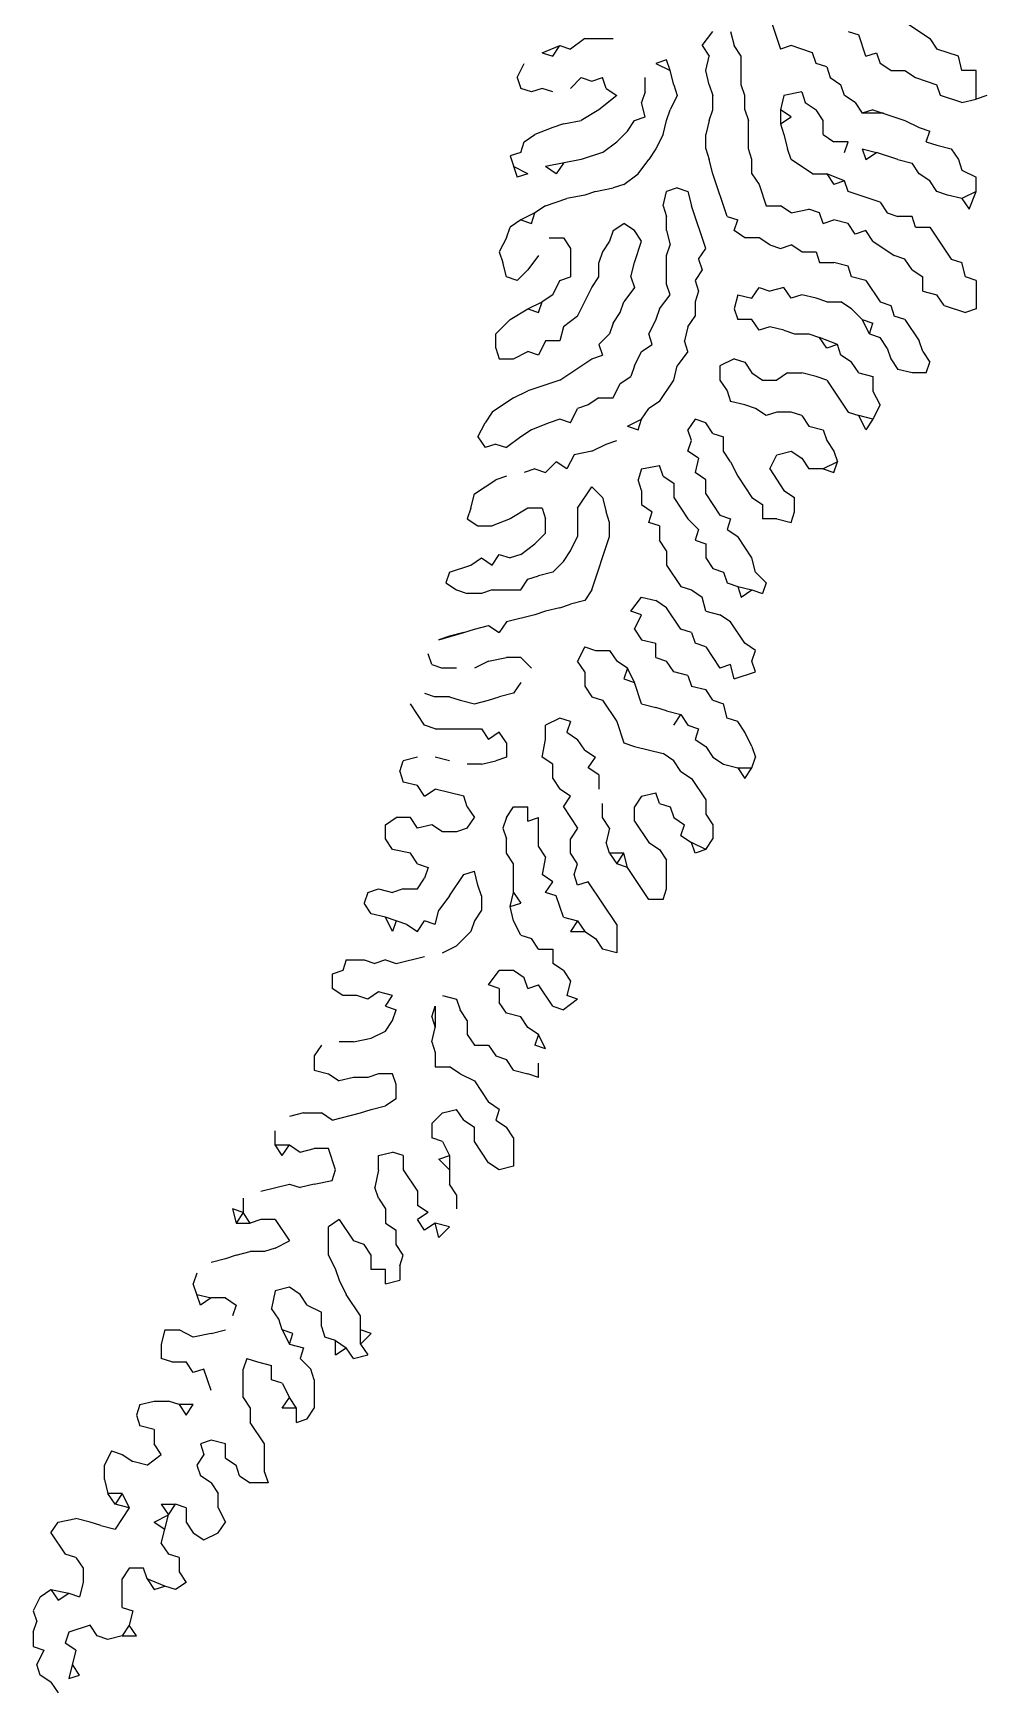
# Model space of a CAD drawing. Extents: x 15 to 2853, y 44 to 1438.
# Drawn here: x 1686 to 1954, y 44 to 510.5 of the extents above; entities that cross this region are included whole.
import ezdxf

# ---------------------------------------------------------------- set-up
doc = ezdxf.new("R2010")
doc.units = 0
doc.layers.add('SKETCH', color=1, linetype='CONTINUOUS')

msp = doc.modelspace()

# ---------------------------------------------------------------- linework, layer by layer
at = {"layer": 'SKETCH'}
for p, q in [((1893, 515), (1896, 506)), ((1841, 509), (1837, 506)), ((1841, 509), (1849, 509)), ((1874, 507), (1877, 511)), ((1882, 511), (1883, 507)), ((1915, 511), (1918, 510)), ((1920, 504), (1918, 510)), ((1932, 513), (1938, 509)), ((1938, 509), (1940, 506)), ((1829, 505), (1834, 507)), ((1829, 505), (1832, 504)), ((1832, 504), (1834, 507)), ((1834, 507), (1837, 506)), ((1874, 507), (1876, 504)), ((1875, 500), (1876, 504)), ((1885, 504), (1883, 507)), ((1885, 496), (1885, 504)), ((1899, 507), (1896, 506)), ((1905, 505), (1899, 507)), ((1906, 502), (1905, 505)), ((1920, 504), (1923, 505)), ((1923, 505), (1924, 502)), ((1946, 504), (1940, 506)), ((1947, 500), (1946, 504)), ((1822, 498), (1824, 502)), ((1864, 503), (1861, 502)), ((1861, 502), (1865, 500)), ((1865, 500), (1864, 503)), ((1866, 496), (1865, 500)), ((1876, 496), (1875, 500)), ((1909, 501), (1906, 502)), ((1909, 501), (1910, 498)), ((1927, 500), (1924, 502)), ((1927, 500), (1931, 500)), ((1931, 500), (1934, 498)), ((1951, 500), (1947, 500)), ((1951, 492), (1951, 500)), ((1822, 498), (1823, 495)), ((1826, 494), (1823, 495)), ((1829, 495), (1826, 494)), ((1832, 494), (1829, 495)), ((1840, 498), (1837, 495)), ((1840, 498), (1843, 497)), ((1843, 497), (1846, 498)), ((1847, 495), (1846, 498)), ((1847, 495), (1850, 493)), ((1858, 494), (1858, 498)), ((1866, 496), (1867, 493)), ((1876, 496), (1877, 493)), ((1886, 493), (1885, 496)), ((1910, 498), (1913, 496)), ((1914, 493), (1913, 496)), ((1934, 498), (1940, 496)), ((1941, 493), (1940, 496)), ((1850, 493), (1845, 489)), ((1858, 494), (1857, 491)), ((1858, 487), (1857, 491)), ((1867, 493), (1865, 489)), ((1877, 489), (1877, 493)), ((1886, 489), (1886, 493)), ((1897, 493), (1896, 489)), ((1902, 494), (1897, 493)), ((1902, 494), (1903, 491)), ((1903, 491), (1906, 489)), ((1917, 491), (1914, 493)), ((1917, 491), (1919, 488)), ((1947, 491), (1941, 493)), ((1947, 491), (1951, 492)), ((1954, 493), (1951, 492)), ((1835, 485), (1840, 486)), ((1845, 489), (1840, 486)), ((1853, 483), (1855, 486)), ((1855, 486), (1858, 487)), ((1863, 482), (1864, 486)), ((1864, 486), (1865, 489)), ((1876, 486), (1875, 482)), ((1876, 486), (1877, 489)), ((1886, 489), (1887, 486)), ((1887, 478), (1887, 486)), ((1896, 489), (1896, 485)), ((1899, 487), (1896, 489)), ((1896, 485), (1899, 487)), ((1908, 486), (1906, 489)), ((1908, 482), (1908, 486)), ((1922, 489), (1919, 488)), ((1925, 488), (1919, 488)), ((1922, 489), (1931, 486)), ((1931, 486), (1935, 484)), ((1824, 480), (1827, 482)), ((1832, 484), (1827, 482)), ((1835, 485), (1832, 484)), ((1850, 480), (1853, 483)), ((1863, 482), (1861, 478)), ((1875, 478), (1875, 482)), ((1896, 485), (1897, 482)), ((1897, 482), (1898, 478)), ((1908, 482), (1911, 480)), ((1935, 484), (1938, 483)), ((1937, 480), (1938, 483)), ((1823, 477), (1820, 476)), ((1820, 476), (1822, 470)), ((1823, 477), (1824, 480)), ((1846, 477), (1840, 475)), ((1846, 477), (1850, 480)), ((1861, 478), (1859, 475)), ((1875, 478), (1876, 475)), ((1888, 475), (1887, 478)), ((1899, 475), (1898, 478)), ((1915, 480), (1911, 480)), ((1914, 477), (1915, 480)), ((1919, 478), (1920, 475)), ((1919, 478), (1923, 477)), ((1920, 475), (1923, 477)), ((1929, 475), (1923, 477)), ((1937, 480), (1940, 479)), ((1940, 479), (1944, 478)), ((1944, 478), (1946, 475)), ((1825, 471), (1821, 473)), ((1840, 475), (1830, 473)), ((1833, 471), (1830, 473)), ((1835, 474), (1833, 471)), ((1856, 471), (1859, 475)), ((1877, 471), (1876, 475)), ((1888, 471), (1888, 475)), ((1905, 471), (1899, 475)), ((1929, 475), (1933, 474)), ((1935, 471), (1933, 474)), ((1946, 475), (1947, 472)), ((1947, 472), (1951, 470)), ((1825, 471), (1822, 470)), ((1844, 466), (1849, 467)), ((1852, 468), (1849, 467)), ((1852, 468), (1856, 471)), ((1867, 467), (1864, 466)), ((1867, 467), (1870, 466)), ((1881, 459), (1877, 471)), ((1888, 471), (1890, 468)), ((1890, 468), (1892, 462)), ((1905, 471), (1909, 471)), ((1909, 471), (1911, 468)), ((1914, 469), (1909, 471)), ((1914, 469), (1911, 468)), ((1915, 466), (1914, 469)), ((1938, 469), (1935, 471)), ((1940, 466), (1938, 469)), ((1951, 466), (1951, 470)), ((1830, 462), (1827, 460)), ((1830, 462), (1836, 464)), ((1841, 465), (1836, 464)), ((1844, 466), (1841, 465)), ((1863, 462), (1864, 466)), ((1863, 462), (1864, 459)), ((1870, 466), (1871, 462)), ((1875, 450), (1871, 462)), ((1892, 462), (1896, 462)), ((1899, 460), (1896, 462)), ((1924, 463), (1915, 466)), ((1924, 463), (1926, 460)), ((1943, 465), (1940, 466)), ((1947, 464), (1943, 465)), ((1951, 466), (1947, 464)), ((1947, 464), (1949, 461)), ((1949, 461), (1951, 466)), ((1823, 458), (1820, 456)), ((1827, 460), (1823, 458)), ((1823, 458), (1826, 457)), ((1826, 457), (1827, 460)), ((1864, 455), (1864, 459)), ((1881, 459), (1884, 458)), ((1883, 455), (1884, 458)), ((1899, 460), (1904, 461)), ((1907, 460), (1904, 461)), ((1908, 457), (1907, 460)), ((1908, 457), (1911, 458)), ((1915, 457), (1911, 458)), ((1926, 460), (1929, 459)), ((1933, 459), (1929, 459)), ((1934, 456), (1933, 459)), ((1819, 453), (1817, 449)), ((1819, 453), (1820, 456)), ((1831, 453), (1835, 453)), ((1835, 453), (1837, 450)), ((1849, 455), (1848, 452)), ((1849, 455), (1852, 457)), ((1855, 455), (1852, 457)), ((1857, 452), (1855, 455)), ((1864, 455), (1865, 451)), ((1886, 453), (1883, 455)), ((1890, 453), (1886, 453)), ((1893, 451), (1890, 453)), ((1917, 454), (1915, 457)), ((1920, 455), (1917, 454)), ((1922, 452), (1920, 455)), ((1934, 456), (1938, 456)), ((1938, 456), (1944, 447)), ((1817, 449), (1818, 446)), ((1828, 448), (1825, 444)), ((1837, 450), (1837, 442)), ((1846, 449), (1845, 446)), ((1848, 452), (1846, 449)), ((1855, 446), (1857, 452)), ((1864, 448), (1865, 451)), ((1864, 440), (1864, 448)), ((1873, 447), (1875, 450)), ((1893, 451), (1896, 450)), ((1896, 450), (1899, 451)), ((1902, 449), (1899, 451)), ((1902, 449), (1906, 449)), ((1906, 449), (1907, 446)), ((1922, 452), (1928, 448)), ((1931, 447), (1928, 448)), ((1819, 442), (1818, 446)), ((1822, 441), (1825, 444)), ((1845, 442), (1845, 446)), ((1854, 442), (1855, 446)), ((1874, 444), (1872, 441)), ((1873, 447), (1874, 444)), ((1907, 446), (1911, 446)), ((1915, 445), (1911, 446)), ((1916, 442), (1915, 445)), ((1933, 444), (1931, 447)), ((1933, 444), (1936, 442)), ((1944, 447), (1947, 446)), ((1948, 442), (1947, 446)), ((1822, 441), (1819, 442)), ((1832, 437), (1834, 441)), ((1834, 441), (1837, 442)), ((1839, 431), (1843, 439)), ((1843, 439), (1845, 442)), ((1855, 439), (1852, 435)), ((1854, 442), (1855, 439)), ((1865, 437), (1864, 440)), ((1872, 441), (1873, 438)), ((1888, 436), (1890, 439)), ((1890, 439), (1893, 438)), ((1897, 439), (1893, 438)), ((1899, 436), (1897, 439)), ((1920, 441), (1916, 442)), ((1920, 441), (1924, 435)), ((1936, 438), (1936, 442)), ((1951, 441), (1948, 442)), ((1951, 441), (1951, 433)), ((1825, 433), (1829, 435)), ((1828, 432), (1829, 435)), ((1832, 437), (1829, 435)), ((1851, 432), (1852, 435)), ((1862, 433), (1865, 437)), ((1873, 438), (1872, 435)), ((1872, 435), (1872, 431)), ((1884, 437), (1883, 433)), ((1884, 437), (1888, 436)), ((1902, 437), (1899, 436)), ((1906, 436), (1902, 437)), ((1909, 435), (1906, 436)), ((1909, 435), (1913, 435)), ((1916, 433), (1913, 435)), ((1924, 435), (1927, 434)), ((1927, 434), (1928, 431)), ((1936, 438), (1940, 437)), ((1942, 434), (1940, 437)), ((1942, 434), (1948, 432)), ((1820, 430), (1816, 426)), ((1820, 430), (1825, 433)), ((1825, 433), (1828, 432)), ((1839, 431), (1835, 428)), ((1849, 429), (1851, 432)), ((1861, 430), (1859, 426)), ((1862, 433), (1861, 430)), ((1870, 428), (1872, 431)), ((1883, 433), (1884, 430)), ((1888, 430), (1884, 430)), ((1890, 427), (1888, 430)), ((1919, 430), (1916, 433)), ((1921, 426), (1919, 430)), ((1919, 430), (1922, 429)), ((1931, 430), (1928, 431)), ((1931, 430), (1935, 424)), ((1951, 433), (1948, 432)), ((1816, 422), (1816, 426)), ((1835, 428), (1834, 424)), ((1848, 426), (1845, 423)), ((1849, 429), (1848, 426)), ((1860, 423), (1859, 426)), ((1870, 428), (1869, 424)), ((1893, 428), (1890, 427)), ((1897, 427), (1893, 428)), ((1897, 427), (1900, 426)), ((1900, 426), (1904, 426)), ((1904, 426), (1907, 425)), ((1912, 423), (1907, 425)), ((1909, 422), (1907, 425)), ((1921, 426), (1922, 429)), ((1921, 426), (1924, 425)), ((1926, 422), (1924, 425)), ((1816, 422), (1817, 419)), ((1821, 419), (1825, 421)), ((1828, 420), (1825, 421)), ((1830, 424), (1828, 420)), ((1834, 424), (1830, 424)), ((1843, 419), (1846, 420)), ((1845, 423), (1846, 420)), ((1855, 417), (1857, 421)), ((1857, 421), (1860, 423)), ((1870, 421), (1867, 417)), ((1870, 421), (1869, 424)), ((1912, 423), (1909, 422)), ((1913, 420), (1912, 423)), ((1916, 418), (1913, 420)), ((1926, 422), (1927, 419)), ((1936, 421), (1935, 424)), ((1936, 421), (1938, 418)), ((1817, 419), (1821, 419)), ((1834, 413), (1843, 419)), ((1855, 417), (1854, 414)), ((1866, 413), (1867, 417)), ((1883, 419), (1879, 417)), ((1879, 417), (1879, 413)), ((1883, 419), (1886, 418)), ((1886, 418), (1888, 415)), ((1918, 415), (1916, 418)), ((1927, 419), (1929, 416)), ((1933, 415), (1929, 416)), ((1937, 415), (1938, 418)), ((1834, 413), (1825, 410)), ((1849, 408), (1851, 412)), ((1851, 412), (1854, 414)), ((1862, 407), (1866, 413)), ((1879, 413), (1881, 410)), ((1888, 415), (1891, 413)), ((1891, 413), (1895, 413)), ((1898, 415), (1895, 413)), ((1898, 415), (1902, 415)), ((1906, 414), (1902, 415)), ((1909, 413), (1906, 414)), ((1909, 413), (1915, 404)), ((1918, 415), (1922, 414)), ((1922, 414), (1922, 410)), ((1937, 415), (1933, 415)), ((1821, 408), (1815, 404)), ((1821, 408), (1825, 410)), ((1842, 406), (1839, 405)), ((1845, 408), (1842, 406)), ((1845, 408), (1849, 408)), ((1862, 407), (1859, 405)), ((1881, 410), (1882, 407)), ((1886, 406), (1882, 407)), ((1889, 405), (1886, 406)), ((1924, 406), (1922, 410)), ((1924, 406), (1922, 402)), ((1815, 404), (1813, 401)), ((1834, 402), (1831, 401)), ((1837, 401), (1834, 402)), ((1837, 401), (1839, 405)), ((1853, 400), (1857, 402)), ((1856, 399), (1857, 402)), ((1857, 402), (1859, 405)), ((1872, 402), (1870, 399)), ((1875, 401), (1872, 402)), ((1892, 403), (1889, 405)), ((1895, 404), (1892, 403)), ((1899, 404), (1895, 404)), ((1902, 403), (1899, 404)), ((1902, 403), (1904, 400)), ((1915, 404), (1918, 403)), ((1922, 402), (1918, 403)), ((1920, 399), (1918, 403)), ((1922, 402), (1920, 399)), ((1811, 397), (1813, 401)), ((1811, 397), (1813, 394)), ((1823, 397), (1819, 394)), ((1826, 399), (1823, 397)), ((1831, 401), (1826, 399)), ((1853, 400), (1856, 399)), ((1871, 396), (1870, 399)), ((1877, 398), (1875, 401)), ((1877, 398), (1880, 397)), ((1880, 393), (1880, 397)), ((1904, 400), (1908, 399)), ((1908, 399), (1909, 396)), ((1816, 395), (1813, 394)), ((1816, 395), (1819, 394)), ((1838, 392), (1836, 388)), ((1843, 393), (1838, 392)), ((1843, 393), (1847, 395)), ((1847, 395), (1850, 396)), ((1870, 393), (1871, 396)), ((1873, 391), (1870, 393)), ((1882, 390), (1880, 393)), ((1893, 388), (1895, 392)), ((1895, 392), (1899, 393)), ((1899, 393), (1902, 391)), ((1909, 396), (1911, 393)), ((1911, 393), (1912, 390)), ((1827, 388), (1824, 387)), ((1827, 388), (1830, 387)), ((1833, 390), (1830, 387)), ((1836, 388), (1833, 390)), ((1857, 388), (1856, 385)), ((1857, 388), (1862, 389)), ((1863, 386), (1862, 389)), ((1873, 391), (1872, 387)), ((1882, 390), (1884, 386)), ((1893, 388), (1897, 382)), ((1902, 391), (1904, 388)), ((1908, 388), (1904, 388)), ((1912, 390), (1908, 388)), ((1908, 388), (1911, 387)), ((1911, 387), (1912, 390)), ((1810, 381), (1816, 385)), ((1819, 386), (1816, 385)), ((1839, 377), (1843, 383)), ((1846, 380), (1843, 383)), ((1857, 382), (1856, 385)), ((1863, 386), (1866, 384)), ((1866, 384), (1866, 380)), ((1875, 385), (1872, 387)), ((1875, 381), (1875, 385)), ((1884, 386), (1888, 380)), ((1809, 377), (1810, 381)), ((1846, 380), (1847, 376)), ((1857, 382), (1857, 378)), ((1857, 378), (1860, 376)), ((1866, 380), (1870, 374)), ((1875, 381), (1879, 375)), ((1888, 380), (1891, 378)), ((1891, 378), (1891, 374)), ((1897, 382), (1900, 380)), ((1900, 376), (1900, 380)), ((1809, 377), (1808, 374)), ((1808, 374), (1811, 372)), ((1820, 374), (1815, 372)), ((1825, 377), (1820, 374)), ((1829, 377), (1825, 377)), ((1829, 377), (1830, 374)), ((1830, 370), (1830, 374)), ((1839, 377), (1839, 369)), ((1848, 373), (1847, 376)), ((1859, 373), (1860, 376)), ((1870, 374), (1873, 371)), ((1879, 375), (1882, 374)), ((1882, 374), (1881, 371)), ((1895, 374), (1891, 374)), ((1895, 374), (1899, 373)), ((1899, 373), (1900, 376)), ((1811, 372), (1815, 372)), ((1830, 370), (1827, 367)), ((1837, 365), (1839, 369)), ((1843, 354), (1848, 369)), ((1848, 369), (1848, 373)), ((1862, 372), (1859, 373)), ((1862, 372), (1862, 368)), ((1873, 371), (1872, 368)), ((1881, 371), (1884, 369)), ((1888, 363), (1884, 369)), ((1815, 361), (1817, 364)), ((1817, 364), (1820, 363)), ((1823, 364), (1820, 363)), ((1823, 364), (1827, 367)), ((1835, 362), (1837, 365)), ((1864, 365), (1862, 368)), ((1864, 365), (1864, 361)), ((1872, 368), (1875, 367)), ((1875, 367), (1875, 363)), ((1803, 359), (1809, 361)), ((1809, 361), (1812, 363)), ((1812, 363), (1815, 361)), ((1835, 362), (1832, 359)), ((1864, 361), (1868, 355)), ((1875, 363), (1877, 360)), ((1877, 360), (1880, 359)), ((1889, 359), (1888, 363)), ((1803, 359), (1802, 356)), ((1802, 356), (1805, 354)), ((1823, 354), (1825, 357)), ((1825, 357), (1828, 358)), ((1832, 359), (1828, 358)), ((1868, 355), (1871, 354)), ((1880, 359), (1881, 356)), ((1881, 356), (1884, 355)), ((1884, 355), (1885, 352)), ((1884, 355), (1888, 354)), ((1892, 356), (1889, 359)), ((1892, 356), (1891, 353)), ((1805, 354), (1808, 353)), ((1812, 353), (1808, 353)), ((1815, 354), (1812, 353)), ((1815, 354), (1823, 354)), ((1834, 349), (1837, 350)), ((1841, 351), (1837, 350)), ((1843, 354), (1841, 351)), ((1854, 348), (1857, 352)), ((1857, 352), (1861, 351)), ((1864, 349), (1861, 351)), ((1871, 354), (1874, 352)), ((1875, 348), (1874, 352)), ((1885, 352), (1888, 354)), ((1888, 354), (1891, 353)), ((1827, 347), (1819, 345)), ((1830, 348), (1827, 347)), ((1834, 349), (1830, 348)), ((1857, 347), (1854, 348)), ((1855, 343), (1857, 347)), ((1868, 343), (1864, 349)), ((1875, 348), (1879, 347)), ((1882, 345), (1879, 347)), ((1800, 340), (1807, 342)), ((1803, 341), (1800, 340)), ((1807, 342), (1803, 341)), ((1807, 342), (1810, 343)), ((1810, 343), (1814, 344)), ((1814, 344), (1817, 342)), ((1819, 345), (1817, 342)), ((1855, 343), (1857, 340)), ((1871, 342), (1868, 343)), ((1871, 342), (1872, 339)), ((1886, 339), (1882, 345)), ((1798, 333), (1797, 336)), ((1841, 338), (1839, 334)), ((1841, 338), (1844, 337)), ((1844, 337), (1848, 337)), ((1848, 337), (1850, 334)), ((1857, 340), (1861, 339)), ((1861, 335), (1861, 339)), ((1875, 338), (1872, 339)), ((1875, 338), (1879, 332)), ((1889, 337), (1886, 339)), ((1888, 334), (1889, 337)), ((1798, 333), (1801, 332)), ((1805, 332), (1801, 332)), ((1814, 334), (1810, 332)), ((1814, 334), (1819, 335)), ((1823, 335), (1819, 335)), ((1823, 335), (1826, 332)), ((1841, 331), (1839, 334)), ((1853, 332), (1850, 334)), ((1853, 332), (1852, 329)), ((1855, 328), (1853, 332)), ((1861, 335), (1864, 334)), ((1866, 331), (1864, 334)), ((1882, 333), (1879, 332)), ((1883, 329), (1882, 333)), ((1889, 331), (1888, 334)), ((1823, 328), (1821, 325)), ((1841, 331), (1841, 327)), ((1841, 327), (1843, 324)), ((1852, 329), (1855, 328)), ((1857, 322), (1855, 328)), ((1870, 330), (1866, 331)), ((1870, 330), (1871, 327)), ((1871, 327), (1875, 326)), ((1883, 329), (1889, 331)), ((1796, 316), (1792, 322)), ((1796, 325), (1799, 324)), ((1803, 324), (1799, 324)), ((1803, 324), (1806, 323)), ((1806, 323), (1810, 322)), ((1810, 322), (1814, 323)), ((1814, 323), (1817, 324)), ((1821, 325), (1817, 324)), ((1843, 324), (1846, 323)), ((1846, 323), (1850, 317)), ((1857, 322), (1861, 321)), ((1877, 323), (1875, 326)), ((1877, 323), (1880, 322)), ((1881, 318), (1880, 322)), ((1834, 318), (1830, 316)), ((1837, 317), (1834, 318)), ((1864, 320), (1861, 321)), ((1864, 320), (1868, 319)), ((1866, 316), (1868, 319)), ((1868, 319), (1870, 316)), ((1884, 317), (1881, 318)), ((1799, 315), (1796, 316)), ((1799, 315), (1812, 315)), ((1812, 315), (1814, 312)), ((1817, 314), (1814, 312)), ((1819, 311), (1817, 314)), ((1830, 312), (1830, 316)), ((1837, 317), (1836, 314)), ((1836, 314), (1839, 312)), ((1850, 317), (1852, 311)), ((1870, 316), (1873, 315)), ((1873, 315), (1872, 312)), ((1886, 314), (1884, 317)), ((1888, 310), (1886, 314)), ((1819, 311), (1819, 307)), ((1829, 307), (1830, 312)), ((1841, 309), (1839, 312)), ((1841, 309), (1844, 307)), ((1852, 311), (1855, 310)), ((1855, 310), (1863, 308)), ((1866, 306), (1863, 308)), ((1872, 312), (1875, 310)), ((1875, 310), (1877, 307)), ((1888, 310), (1889, 307)), ((1789, 303), (1790, 306)), ((1794, 307), (1790, 306)), ((1803, 306), (1799, 307)), ((1812, 305), (1808, 305)), ((1812, 305), (1816, 306)), ((1819, 307), (1816, 306)), ((1832, 305), (1829, 307)), ((1832, 301), (1832, 305)), ((1842, 304), (1844, 307)), ((1845, 302), (1842, 304)), ((1868, 303), (1866, 306)), ((1877, 307), (1880, 305)), ((1880, 305), (1884, 304)), ((1884, 304), (1886, 301)), ((1884, 304), (1888, 304)), ((1886, 301), (1888, 304)), ((1888, 304), (1889, 307)), ((1789, 303), (1790, 300)), ((1794, 299), (1790, 300)), ((1796, 296), (1794, 299)), ((1832, 301), (1834, 298)), ((1845, 302), (1845, 298)), ((1868, 303), (1871, 301)), ((1871, 301), (1875, 295)), ((1796, 296), (1799, 298)), ((1807, 296), (1799, 298)), ((1808, 293), (1807, 296)), ((1837, 296), (1834, 298)), ((1835, 293), (1837, 296)), ((1846, 290), (1846, 294)), ((1857, 296), (1855, 293)), ((1857, 296), (1861, 297)), ((1862, 294), (1861, 297)), ((1862, 294), (1865, 293)), ((1875, 295), (1875, 291)), ((1785, 288), (1788, 290)), ((1792, 290), (1788, 290)), ((1794, 287), (1792, 290)), ((1808, 293), (1810, 290)), ((1808, 287), (1810, 290)), ((1819, 290), (1818, 287)), ((1819, 290), (1821, 293)), ((1821, 293), (1825, 293)), ((1825, 289), (1825, 293)), ((1825, 289), (1828, 290)), ((1828, 282), (1828, 290)), ((1835, 293), (1839, 287)), ((1848, 287), (1846, 290)), ((1855, 289), (1855, 293)), ((1865, 293), (1866, 290)), ((1866, 290), (1869, 288)), ((1875, 291), (1877, 288)), ((1785, 284), (1785, 288)), ((1798, 288), (1794, 287)), ((1801, 286), (1798, 288)), ((1805, 286), (1801, 286)), ((1808, 287), (1805, 286)), ((1818, 287), (1819, 284)), ((1839, 287), (1837, 284)), ((1848, 287), (1847, 283)), ((1855, 289), (1859, 283)), ((1868, 285), (1869, 288)), ((1868, 285), (1871, 283)), ((1877, 288), (1877, 284)), ((1787, 281), (1785, 284)), ((1792, 280), (1787, 281)), ((1794, 277), (1792, 280)), ((1819, 280), (1819, 284)), ((1821, 277), (1819, 280)), ((1830, 279), (1828, 282)), ((1837, 280), (1837, 284)), ((1839, 277), (1837, 280)), ((1848, 280), (1847, 283)), ((1848, 280), (1850, 277)), ((1852, 280), (1848, 280)), ((1850, 277), (1852, 280)), ((1853, 276), (1852, 280)), ((1859, 283), (1862, 281)), ((1862, 281), (1864, 278)), ((1875, 281), (1871, 283)), ((1872, 280), (1871, 283)), ((1875, 281), (1872, 280)), ((1875, 281), (1877, 284)), ((1794, 277), (1797, 276)), ((1797, 276), (1796, 273)), ((1821, 269), (1821, 277)), ((1830, 279), (1829, 274)), ((1838, 274), (1839, 277)), ((1853, 276), (1850, 277)), ((1859, 267), (1853, 276)), ((1864, 270), (1864, 278)), ((1794, 270), (1796, 273)), ((1803, 268), (1807, 274)), ((1807, 274), (1810, 275)), ((1811, 271), (1810, 275)), ((1812, 268), (1811, 271)), ((1832, 272), (1829, 274)), ((1830, 269), (1832, 272)), ((1839, 271), (1838, 274)), ((1842, 272), (1839, 271)), ((1850, 260), (1842, 272)), ((1780, 269), (1779, 266)), ((1781, 263), (1779, 266)), ((1780, 269), (1783, 270)), ((1783, 270), (1787, 269)), ((1790, 270), (1787, 269)), ((1790, 270), (1794, 270)), ((1803, 268), (1800, 264)), ((1812, 268), (1812, 264)), ((1820, 265), (1821, 269)), ((1820, 265), (1823, 266)), ((1821, 269), (1823, 266)), ((1833, 268), (1830, 269)), ((1835, 262), (1833, 268)), ((1863, 267), (1859, 267)), ((1863, 267), (1864, 270)), ((1785, 262), (1781, 263)), ((1787, 258), (1785, 262)), ((1791, 260), (1785, 262)), ((1799, 260), (1800, 264)), ((1812, 264), (1810, 261)), ((1821, 261), (1820, 265)), ((1835, 262), (1839, 261)), ((1788, 261), (1787, 258)), ((1791, 260), (1794, 258)), ((1794, 258), (1796, 261)), ((1799, 260), (1796, 261)), ((1805, 254), (1809, 258)), ((1810, 261), (1809, 258)), ((1823, 257), (1821, 261)), ((1823, 257), (1826, 256)), ((1839, 261), (1837, 258)), ((1837, 258), (1841, 258)), ((1839, 261), (1841, 258)), ((1841, 258), (1844, 256)), ((1850, 260), (1850, 252)), ((1801, 252), (1805, 254)), ((1828, 253), (1826, 256)), ((1828, 253), (1832, 253)), ((1832, 253), (1832, 249)), ((1844, 256), (1846, 253)), ((1850, 252), (1846, 253)), ((1774, 250), (1773, 247)), ((1774, 250), (1779, 250)), ((1779, 250), (1782, 249)), ((1785, 250), (1782, 249)), ((1785, 250), (1788, 249)), ((1788, 249), (1796, 251)), ((1835, 247), (1832, 249)), ((1773, 247), (1770, 246)), ((1770, 246), (1770, 242)), ((1814, 243), (1817, 247)), ((1817, 242), (1814, 243)), ((1821, 247), (1817, 247)), ((1824, 245), (1821, 247)), ((1825, 242), (1824, 245)), ((1825, 242), (1828, 243)), ((1832, 237), (1828, 243)), ((1835, 247), (1837, 244)), ((1837, 244), (1836, 240)), ((1773, 240), (1770, 242)), ((1777, 240), (1773, 240)), ((1780, 239), (1777, 240)), ((1783, 241), (1780, 239)), ((1787, 240), (1783, 241)), ((1785, 237), (1787, 240)), ((1801, 240), (1805, 239)), ((1805, 239), (1806, 236)), ((1817, 242), (1817, 238)), ((1819, 235), (1817, 238)), ((1839, 239), (1835, 236)), ((1839, 239), (1836, 240)), ((1785, 237), (1788, 236)), ((1787, 233), (1788, 236)), ((1798, 234), (1799, 237)), ((1798, 234), (1799, 231)), ((1799, 237), (1799, 231)), ((1808, 233), (1806, 236)), ((1823, 234), (1819, 235)), ((1825, 231), (1823, 234)), ((1832, 237), (1835, 236)), ((1781, 228), (1785, 230)), ((1785, 230), (1787, 233)), ((1798, 227), (1799, 231)), ((1808, 233), (1808, 229)), ((1808, 229), (1810, 226)), ((1828, 229), (1825, 231)), ((1828, 229), (1827, 226)), ((1830, 225), (1828, 229)), ((1767, 226), (1765, 223)), ((1776, 227), (1772, 227)), ((1776, 227), (1781, 228)), ((1798, 227), (1799, 224)), ((1799, 224), (1799, 220)), ((1810, 226), (1814, 226)), ((1814, 226), (1816, 223)), ((1830, 225), (1827, 226)), ((1765, 223), (1765, 219)), ((1799, 220), (1803, 220)), ((1806, 218), (1803, 220)), ((1816, 223), (1819, 222)), ((1821, 219), (1819, 222)), ((1828, 217), (1828, 221)), ((1765, 219), (1769, 218)), ((1769, 218), (1772, 216)), ((1776, 217), (1772, 216)), ((1780, 217), (1776, 217)), ((1783, 218), (1780, 217)), ((1787, 218), (1783, 218)), ((1788, 215), (1787, 218)), ((1788, 211), (1788, 215)), ((1806, 218), (1810, 216)), ((1810, 216), (1814, 210)), ((1821, 219), (1825, 218)), ((1828, 217), (1825, 218)), ((1788, 211), (1785, 209)), ((1817, 208), (1814, 210)), ((1762, 207), (1758, 206)), ((1762, 207), (1767, 207)), ((1770, 205), (1767, 207)), ((1770, 205), (1778, 207)), ((1778, 207), (1781, 208)), ((1781, 208), (1785, 209)), ((1801, 207), (1798, 204)), ((1801, 207), (1805, 208)), ((1807, 205), (1805, 208)), ((1817, 208), (1816, 205)), ((1754, 198), (1754, 202)), ((1798, 204), (1798, 200)), ((1807, 205), (1810, 203)), ((1810, 199), (1810, 203)), ((1816, 205), (1819, 203)), ((1821, 200), (1819, 203)), ((1756, 195), (1754, 198)), ((1754, 198), (1758, 198)), ((1756, 195), (1758, 198)), ((1758, 198), (1761, 196)), ((1761, 196), (1765, 197)), ((1769, 197), (1765, 197)), ((1771, 191), (1769, 197)), ((1783, 195), (1787, 196)), ((1790, 195), (1787, 196)), ((1801, 199), (1798, 200)), ((1801, 199), (1803, 195)), ((1814, 193), (1810, 199)), ((1821, 200), (1821, 192)), ((1783, 191), (1783, 195)), ((1790, 195), (1790, 191)), ((1800, 194), (1803, 195)), ((1800, 194), (1803, 191)), ((1803, 195), (1803, 187)), ((1817, 191), (1814, 193)), ((1821, 192), (1817, 191)), ((1750, 185), (1758, 187)), ((1758, 187), (1761, 186)), ((1765, 187), (1761, 186)), ((1765, 187), (1770, 188)), ((1770, 188), (1771, 191)), ((1783, 191), (1782, 186)), ((1790, 191), (1794, 185)), ((1805, 184), (1803, 187)), ((1745, 183), (1745, 179)), ((1783, 183), (1782, 186)), ((1783, 183), (1785, 180)), ((1794, 185), (1794, 181)), ((1805, 184), (1805, 180)), ((1745, 179), (1742, 180)), ((1742, 180), (1743, 176)), ((1745, 179), (1743, 176)), ((1747, 176), (1745, 179)), ((1785, 180), (1785, 176)), ((1797, 179), (1794, 181)), ((1797, 179), (1794, 177)), ((1743, 176), (1747, 176)), ((1750, 177), (1747, 176)), ((1754, 177), (1750, 177)), ((1754, 177), (1758, 171)), ((1772, 177), (1769, 175)), ((1769, 167), (1769, 175)), ((1772, 177), (1776, 171)), ((1785, 176), (1788, 174)), ((1788, 170), (1788, 174)), ((1796, 174), (1794, 177)), ((1799, 176), (1796, 174)), ((1803, 175), (1799, 176)), ((1800, 172), (1799, 176)), ((1803, 175), (1800, 172)), ((1743, 167), (1747, 168)), ((1751, 168), (1747, 168)), ((1754, 169), (1751, 168)), ((1754, 169), (1758, 171)), ((1779, 170), (1776, 171)), ((1781, 167), (1779, 170)), ((1790, 167), (1788, 170)), ((1740, 166), (1736, 165)), ((1743, 167), (1740, 166)), ((1769, 167), (1771, 163)), ((1781, 163), (1781, 167)), ((1789, 164), (1790, 167)), ((1789, 164), (1789, 160)), ((1732, 162), (1731, 159)), ((1733, 153), (1731, 159)), ((1771, 163), (1772, 160)), ((1772, 160), (1774, 156)), ((1785, 163), (1781, 163)), ((1785, 159), (1785, 163)), ((1785, 159), (1789, 160)), ((1732, 156), (1736, 155)), ((1736, 155), (1733, 153)), ((1740, 155), (1736, 155)), ((1740, 155), (1743, 153)), ((1754, 157), (1753, 152)), ((1758, 158), (1754, 157)), ((1761, 156), (1758, 158)), ((1763, 153), (1761, 156)), ((1778, 150), (1774, 156)), ((1743, 153), (1742, 150)), ((1755, 149), (1753, 152)), ((1763, 153), (1767, 151)), ((1767, 147), (1767, 151)), ((1778, 142), (1778, 150)), ((1723, 146), (1722, 142)), ((1723, 146), (1727, 146)), ((1731, 144), (1727, 146)), ((1736, 145), (1731, 144)), ((1736, 145), (1740, 146)), ((1756, 146), (1755, 149)), ((1756, 146), (1758, 142)), ((1759, 145), (1756, 146)), ((1758, 142), (1759, 145)), ((1767, 147), (1768, 144)), ((1781, 145), (1778, 146)), ((1781, 145), (1778, 142)), ((1722, 142), (1722, 138)), ((1758, 142), (1762, 141)), ((1762, 141), (1761, 138)), ((1771, 143), (1768, 144)), ((1771, 143), (1774, 141)), ((1771, 139), (1771, 143)), ((1771, 139), (1774, 141)), ((1776, 138), (1774, 141)), ((1778, 142), (1780, 139)), ((1725, 137), (1722, 138)), ((1725, 137), (1729, 137)), ((1731, 134), (1729, 137)), ((1746, 138), (1745, 135)), ((1746, 138), (1749, 137)), ((1749, 137), (1753, 136)), ((1753, 132), (1753, 136)), ((1764, 135), (1761, 138)), ((1776, 138), (1780, 139)), ((1734, 135), (1731, 134)), ((1736, 129), (1734, 135)), ((1745, 127), (1745, 135)), ((1756, 131), (1753, 132)), ((1756, 131), (1758, 127)), ((1765, 132), (1764, 135)), ((1765, 132), (1765, 124)), ((1716, 125), (1720, 126)), ((1720, 126), (1724, 126)), ((1727, 125), (1724, 126)), ((1745, 127), (1747, 124)), ((1756, 124), (1758, 127)), ((1760, 124), (1758, 127)), ((1716, 125), (1715, 122)), ((1715, 122), (1716, 119)), ((1727, 125), (1729, 122)), ((1731, 125), (1727, 125)), ((1729, 122), (1731, 125)), ((1747, 124), (1747, 120)), ((1760, 124), (1756, 124)), ((1760, 120), (1760, 124)), ((1763, 121), (1765, 124)), ((1720, 118), (1716, 119)), ((1720, 118), (1720, 114)), ((1751, 114), (1747, 120)), ((1760, 120), (1763, 121)), ((1708, 112), (1706, 108)), ((1708, 112), (1711, 111)), ((1722, 111), (1720, 114)), ((1736, 115), (1733, 114)), ((1733, 114), (1734, 111)), ((1740, 114), (1736, 115)), ((1740, 110), (1740, 114)), ((1751, 106), (1751, 114)), ((1706, 104), (1706, 108)), ((1711, 111), (1714, 109)), ((1718, 108), (1714, 109)), ((1718, 108), (1722, 111)), ((1734, 111), (1732, 108)), ((1732, 108), (1733, 105)), ((1740, 110), (1743, 108)), ((1744, 105), (1743, 108)), ((1706, 104), (1707, 100)), ((1736, 103), (1733, 105)), ((1736, 103), (1738, 100)), ((1744, 105), (1747, 103)), ((1752, 103), (1747, 103)), ((1751, 106), (1752, 103)), ((1711, 100), (1707, 100)), ((1709, 97), (1707, 100)), ((1711, 100), (1709, 97)), ((1711, 100), (1713, 96)), ((1738, 96), (1738, 100)), ((1713, 96), (1709, 97)), ((1713, 96), (1709, 90)), ((1720, 92), (1724, 94)), ((1722, 97), (1724, 94)), ((1722, 97), (1726, 97)), ((1722, 86), (1724, 94)), ((1724, 94), (1726, 97)), ((1729, 96), (1726, 97)), ((1729, 96), (1729, 92)), ((1738, 96), (1740, 92)), ((1691, 89), (1693, 92)), ((1691, 89), (1695, 83)), ((1693, 92), (1698, 93)), ((1702, 92), (1698, 93)), ((1705, 91), (1702, 92)), ((1705, 91), (1709, 90)), ((1720, 92), (1723, 90)), ((1729, 92), (1731, 89)), ((1731, 89), (1734, 87)), ((1734, 87), (1738, 89)), ((1738, 89), (1740, 92)), ((1722, 86), (1724, 83)), ((1698, 82), (1695, 83)), ((1698, 82), (1700, 79)), ((1727, 82), (1724, 83)), ((1727, 82), (1727, 78)), ((1700, 75), (1699, 71)), ((1700, 79), (1700, 75)), ((1713, 79), (1711, 76)), ((1711, 68), (1711, 76)), ((1717, 79), (1713, 79)), ((1718, 76), (1717, 79)), ((1723, 74), (1718, 76)), ((1718, 76), (1720, 73)), ((1729, 75), (1726, 73)), ((1727, 78), (1729, 75)), ((1688, 71), (1686, 67)), ((1688, 71), (1691, 73)), ((1691, 73), (1693, 70)), ((1691, 73), (1696, 72)), ((1693, 70), (1696, 72)), ((1696, 72), (1699, 71)), ((1720, 73), (1723, 74)), ((1726, 73), (1723, 74)), ((1686, 67), (1687, 64)), ((1711, 68), (1714, 67)), ((1714, 67), (1713, 63)), ((1686, 61), (1687, 64)), ((1686, 61), (1686, 57)), ((1696, 61), (1695, 58)), ((1702, 63), (1696, 61)), ((1704, 60), (1702, 63)), ((1713, 63), (1711, 60)), ((1715, 60), (1713, 63)), ((1686, 57), (1689, 56)), ((1689, 56), (1687, 52)), ((1698, 56), (1695, 58)), ((1698, 56), (1696, 48)), ((1707, 59), (1704, 60)), ((1711, 60), (1707, 59)), ((1711, 60), (1715, 60)), ((1688, 49), (1687, 52)), ((1699, 49), (1697, 52)), ((1691, 47), (1688, 49)), ((1691, 47), (1693, 44)), ((1696, 48), (1699, 49))]:
    msp.add_line(p, q, dxfattribs=at)

doc.saveas('drawing.dxf')
